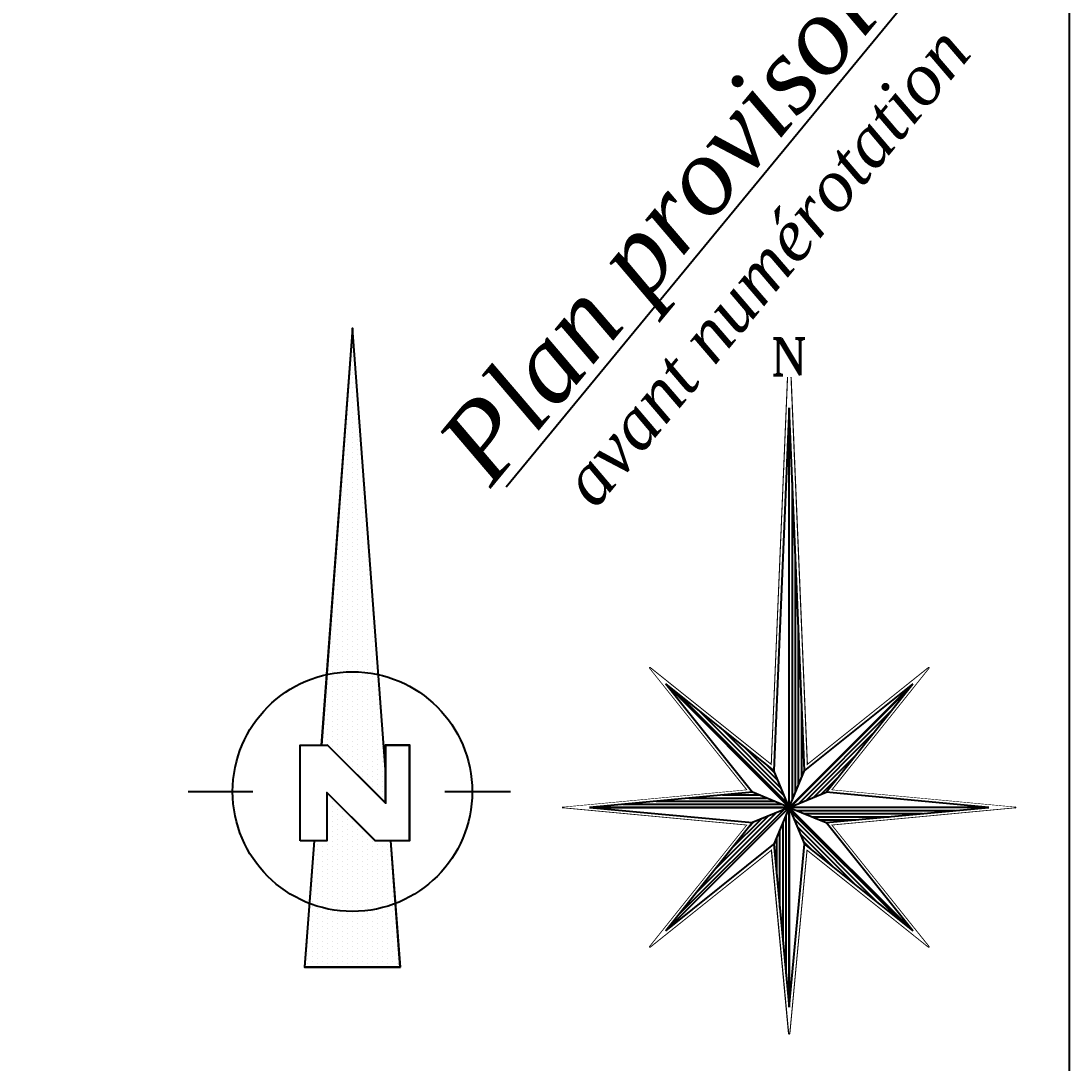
# Model space of a CAD drawing. Header units: millimetres. Extents: x -1573 to 210, y -360 to 557.
# Drawn here: x -501.5 to -396.5, y 135.5 to 239.8 of the extents above; entities that cross this region are included whole.
import ezdxf
from ezdxf.enums import TextEntityAlignment as Align

# ---------------------------------------------------------------- set-up
doc = ezdxf.new("R2010")
doc.units = ezdxf.units.MM
doc.header["$LTSCALE"] = 2
doc.set_wipeout_variables(frame=1)
for name, color, linetype in [('Nord', 7, 'Continuous'), ('Titre', 7, 'Continuous'), ('Wipeout', 255, 'Continuous')]:
    doc.layers.add(name, color=color, linetype=linetype)
doc.styles.add('CARTOUCHE', font='timesi.ttf', dxfattribs={"height": 1})
doc.styles.add('T1', font='romant', dxfattribs={"height": 0.1})

# ---------------------------------------------------------------- blocks, each defined once
blk = doc.blocks.new('*X1')
at = {"color": 0}
for p, q in [((9.875, 11.331), (9.875, 13.698)), ((9.938, 10.666), (9.938, 13.849)), ((9.813, 11.997), (9.813, 13.547)), ((9.75, 12.663), (9.75, 13.396))]:
    blk.add_line(p, q, dxfattribs=at)
blk = doc.blocks.new('*X2')
at = {"color": 0}
for p, q in [((12.241, 11.713), (10.033, 13.92)), ((11.798, 12.067), (10.096, 13.769)), ((11.355, 12.421), (10.158, 13.618)), ((10.912, 12.776), (10.221, 13.468)), ((10.47, 13.13), (10.283, 13.317))]:
    blk.add_line(p, q, dxfattribs=at)
blk = doc.blocks.new('*X3')
at = {"color": 0}
for p, q in [((10.151, 13.938), (13.334, 13.938)), ((10.302, 13.875), (12.669, 13.875)), ((10.453, 13.812), (12.003, 13.812)), ((10.604, 13.75), (11.337, 13.75))]:
    blk.add_line(p, q, dxfattribs=at)
blk = doc.blocks.new('*X4')
at = {"color": 0}
for p, q in [((10.038, 14.016), (12.385, 16.362)), ((10.189, 14.078), (12.03, 15.919)), ((10.34, 14.141), (11.676, 15.477)), ((10.491, 14.203), (11.321, 15.034)), ((10.642, 14.266), (10.967, 14.591))]:
    blk.add_line(p, q, dxfattribs=at)
blk = doc.blocks.new('*X5')
at = {"color": 0}
for p, q in [((10.062, 14.151), (10.062, 20.518)), ((10.125, 14.302), (10.125, 19.035)), ((10.188, 14.453), (10.188, 17.553)), ((10.25, 14.604), (10.25, 16.071))]:
    blk.add_line(p, q, dxfattribs=at)
blk = doc.blocks.new('*X6')
at = {"color": 0}
for p, q in [((9.971, 14.071), (7.734, 16.308)), ((9.908, 14.222), (8.176, 15.954)), ((9.846, 14.373), (8.619, 15.599)), ((9.783, 14.524), (9.062, 15.245)), ((9.721, 14.675), (9.505, 14.891))]:
    blk.add_line(p, q, dxfattribs=at)
blk = doc.blocks.new('*X7')
at = {"color": 0}
for p, q in [((7.331, 14.125), (9.698, 14.125)), ((7.997, 14.187), (9.547, 14.187)), ((8.663, 14.25), (9.396, 14.25)), ((6.666, 14.062), (9.849, 14.062))]:
    blk.add_line(p, q, dxfattribs=at)
blk = doc.blocks.new('*X8')
at = {"color": 0}
for p, q in [((7.789, 11.855), (9.888, 13.953)), ((8.144, 12.298), (9.737, 13.891)), ((8.498, 12.741), (9.586, 13.828)), ((8.852, 13.183), (9.435, 13.766)), ((9.207, 13.626), (9.284, 13.703))]:
    blk.add_line(p, q, dxfattribs=at)
blk = doc.blocks.new('Nord2')
for p, q in [((-0.001, 7.999), (-0.307, 0.738)), ((-0.001, -4.001), (-0.001, 7.999)), ((0.306, 0.738), (-0.001, 7.999)), ((-2.475, 2.474), (-0.001, -0.001)), ((-0.001, -0.001), (-2.475, 2.474)), ((-0.307, 0.738), (-2.475, 2.474)), ((-2.475, 2.474), (-0.74, 0.305)), ((-0.001, -0.001), (2.474, 2.474)), ((2.474, 2.474), (0.306, 0.738)), ((0.738, 0.305), (2.474, 2.474)), ((-0.001, -0.001), (-0.307, 0.738)), ((-0.001, -0.001), (0.306, 0.738)), ((-0.001, -0.001), (0.191, 0.461)), ((-0.001, -0.001), (0.191, 0.461)), ((-0.001, -0.001), (0.191, 0.461)), ((-0.001, -0.001), (0.191, 0.461)), ((-0.001, -0.001), (0.191, 0.461)), ((-0.001, -0.001), (0.191, 0.461)), ((-0.74, 0.305), (-4.001, -0.001)), ((-0.001, -0.001), (-0.74, 0.305)), ((-0.001, -0.001), (0.738, 0.305)), ((3.999, -0.001), (0.738, 0.305)), ((-4.001, -0.001), (-0.001, -0.001)), ((-0.001, -0.001), (-4.001, -0.001)), ((-4.001, -0.001), (-0.74, -0.307)), ((-2.475, -2.476), (-0.001, -0.001)), ((-0.001, -0.001), (-2.475, -2.476)), ((-0.001, -0.001), (-0.74, -0.307)), ((-0.001, -0.001), (-0.307, -0.74)), ((-0.001, -0.001), (-0.001, -4.001)), ((-0.001, -0.001), (-0.001, -4.001)), ((-0.001, -0.001), (0.306, -0.74)), ((-0.001, -0.001), (0.738, -0.307)), ((2.474, -2.476), (-0.001, -0.001)), ((-0.001, -0.001), (2.474, -2.476)), ((-0.001, -4.001), (-0.001, -0.001)), ((-0.001, -0.001), (-0.001, -4.001)), ((3.999, -0.001), (-0.001, -0.001)), ((0.738, -0.307), (3.999, -0.001)), ((-0.74, -0.307), (-2.475, -2.476)), ((2.474, -2.476), (0.738, -0.307)), ((-2.475, -2.476), (-0.307, -0.74)), ((-0.307, -0.74), (-0.001, -4.001)), ((-0.001, -4.001), (0.306, -0.74)), ((0.306, -0.74), (2.474, -2.476))]:
    blk.add_line(p, q)
for name in ['*X5', '*X4', '*X6', '*X7', '*X8', '*X1', '*X2', '*X3']:
    blk.add_blockref(name, (-10.001, -14.001))
at = {"style": 'T1'}
blk.add_text('N', height=0.733, dxfattribs=at).set_placement((-0.001, 8.658), align=Align.CENTER)
blk = doc.blocks.new('*X10')
at = {"color": 0}
for p, q in [((17.1875, 5.625), (17.1875, 5.625)), ((17.8125, 5.625), (17.8125, 5.625)), ((18.4375, 5.625), (18.4375, 5.625)), ((19.0625, 5.625), (19.0625, 5.625)), ((19.6875, 5.625), (19.6875, 5.625)), ((20.3125, 5.625), (20.3125, 5.625)), ((20.9375, 5.625), (20.9375, 5.625)), ((21.5625, 5.625), (21.5625, 5.625)), ((6.5625, 4.375), (6.5625, 4.375)), ((7.1875, 4.375), (7.1875, 4.375)), ((7.8125, 4.375), (7.8125, 4.375)), ((8.4375, 4.375), (8.4375, 4.375)), ((8.75, 5), (8.75, 5)), ((9.0625, 4.375), (9.0625, 4.375)), ((9.375, 5), (9.375, 5)), ((9.6875, 4.375), (9.6875, 4.375)), ((10, 5), (10, 5)), ((10.3125, 4.375), (10.3125, 4.375)), ((10.625, 5), (10.625, 5)), ((10.9375, 4.375), (10.9375, 4.375)), ((11.25, 5), (11.25, 5)), ((11.5625, 4.375), (11.5625, 4.375)), ((11.875, 5), (11.875, 5)), ((12.1875, 4.375), (12.1875, 4.375)), ((12.5, 5), (12.5, 5)), ((12.8125, 4.375), (12.8125, 4.375)), ((13.125, 5), (13.125, 5)), ((13.4375, 4.375), (13.4375, 4.375)), ((13.75, 5), (13.75, 5)), ((14.0625, 4.375), (14.0625, 4.375)), ((14.375, 5), (14.375, 5)), ((14.6875, 4.375), (14.6875, 4.375)), ((15, 5), (15, 5)), ((15.3125, 4.375), (15.3125, 4.375)), ((15.625, 5), (15.625, 5)), ((15.9375, 4.375), (15.9375, 4.375)), ((16.25, 5), (16.25, 5)), ((16.5625, 4.375), (16.5625, 4.375)), ((16.875, 5), (16.875, 5)), ((17.1875, 4.375), (17.1875, 4.375)), ((17.5, 5), (17.5, 5)), ((17.8125, 4.375), (17.8125, 4.375)), ((18.125, 5), (18.125, 5)), ((18.4375, 4.375), (18.4375, 4.375)), ((18.75, 5), (18.75, 5)), ((19.0625, 4.375), (19.0625, 4.375)), ((19.375, 5), (19.375, 5)), ((19.6875, 4.375), (19.6875, 4.375)), ((20, 5), (20, 5)), ((20.3125, 4.375), (20.3125, 4.375)), ((20.625, 5), (20.625, 5)), ((20.9375, 4.375), (20.9375, 4.375)), ((21.25, 5), (21.25, 5)), ((21.5625, 4.375), (21.5625, 4.375)), ((21.875, 5), (21.875, 5)), ((-15.9375, 3.125), (-15.9375, 3.125)), ((-15.3125, 3.125), (-15.3125, 3.125)), ((-14.6875, 3.125), (-14.6875, 3.125)), ((-14.0625, 3.125), (-14.0625, 3.125)), ((-13.4375, 3.125), (-13.4375, 3.125)), ((-12.8125, 3.125), (-12.8125, 3.125)), ((-12.1875, 3.125), (-12.1875, 3.125)), ((-11.5625, 3.125), (-11.5625, 3.125)), ((-10.9375, 3.125), (-10.9375, 3.125)), ((-10.3125, 3.125), (-10.3125, 3.125)), ((-9.6875, 3.125), (-9.6875, 3.125)), ((-9.0625, 3.125), (-9.0625, 3.125)), ((-8.4375, 3.125), (-8.4375, 3.125)), ((-7.8125, 3.125), (-7.8125, 3.125)), ((-7.5, 3.75), (-7.5, 3.75)), ((-7.1875, 3.125), (-7.1875, 3.125)), ((-6.875, 3.75), (-6.875, 3.75)), ((-6.5625, 3.125), (-6.5625, 3.125)), ((-6.25, 3.75), (-6.25, 3.75)), ((-5.9375, 3.125), (-5.9375, 3.125)), ((-5.625, 3.75), (-5.625, 3.75)), ((-5.3125, 3.125), (-5.3125, 3.125)), ((-5, 3.75), (-5, 3.75)), ((-4.6875, 3.125), (-4.6875, 3.125)), ((-4.375, 3.75), (-4.375, 3.75)), ((-4.0625, 3.125), (-4.0625, 3.125)), ((-3.75, 3.75), (-3.75, 3.75)), ((-3.4375, 3.125), (-3.4375, 3.125)), ((-3.125, 3.75), (-3.125, 3.75)), ((-2.8125, 3.125), (-2.8125, 3.125)), ((-2.5, 3.75), (-2.5, 3.75)), ((-2.1875, 3.125), (-2.1875, 3.125)), ((-1.875, 3.75), (-1.875, 3.75)), ((-1.5625, 3.125), (-1.5625, 3.125)), ((-1.25, 3.75), (-1.25, 3.75)), ((-0.9375, 3.125), (-0.9375, 3.125)), ((-0.625, 3.75), (-0.625, 3.75)), ((-0.3125, 3.125), (-0.3125, 3.125)), ((0, 3.75), (0, 3.75)), ((0.3125, 3.125), (0.3125, 3.125)), ((0.625, 3.75), (0.625, 3.75)), ((6.25, 3.75), (6.25, 3.75)), ((6.5625, 3.125), (6.5625, 3.125)), ((6.875, 3.75), (6.875, 3.75)), ((7.1875, 3.125), (7.1875, 3.125)), ((7.5, 3.75), (7.5, 3.75)), ((7.8125, 3.125), (7.8125, 3.125)), ((8.125, 3.75), (8.125, 3.75)), ((8.4375, 3.125), (8.4375, 3.125)), ((8.75, 3.75), (8.75, 3.75)), ((9.0625, 3.125), (9.0625, 3.125)), ((9.375, 3.75), (9.375, 3.75)), ((9.6875, 3.125), (9.6875, 3.125)), ((10, 3.75), (10, 3.75)), ((10.3125, 3.125), (10.3125, 3.125)), ((10.625, 3.75), (10.625, 3.75)), ((10.9375, 3.125), (10.9375, 3.125)), ((11.25, 3.75), (11.25, 3.75)), ((11.5625, 3.125), (11.5625, 3.125)), ((11.875, 3.75), (11.875, 3.75)), ((12.1875, 3.125), (12.1875, 3.125)), ((12.5, 3.75), (12.5, 3.75)), ((12.8125, 3.125), (12.8125, 3.125)), ((13.125, 3.75), (13.125, 3.75)), ((13.4375, 3.125), (13.4375, 3.125)), ((13.75, 3.75), (13.75, 3.75)), ((14.0625, 3.125), (14.0625, 3.125)), ((14.375, 3.75), (14.375, 3.75)), ((14.6875, 3.125), (14.6875, 3.125)), ((15, 3.75), (15, 3.75)), ((15.3125, 3.125), (15.3125, 3.125)), ((15.625, 3.75), (15.625, 3.75)), ((15.9375, 3.125), (15.9375, 3.125)), ((16.25, 3.75), (16.25, 3.75)), ((16.5625, 3.125), (16.5625, 3.125)), ((16.875, 3.75), (16.875, 3.75)), ((17.1875, 3.125), (17.1875, 3.125)), ((17.5, 3.75), (17.5, 3.75)), ((17.8125, 3.125), (17.8125, 3.125)), ((18.125, 3.75), (18.125, 3.75)), ((18.4375, 3.125), (18.4375, 3.125)), ((18.75, 3.75), (18.75, 3.75)), ((19.0625, 3.125), (19.0625, 3.125)), ((19.375, 3.75), (19.375, 3.75)), ((19.6875, 3.125), (19.6875, 3.125)), ((20, 3.75), (20, 3.75)), ((20.3125, 3.125), (20.3125, 3.125)), ((20.625, 3.75), (20.625, 3.75)), ((20.9375, 3.125), (20.9375, 3.125)), ((21.25, 3.75), (21.25, 3.75)), ((21.5625, 3.125), (21.5625, 3.125)), ((21.875, 3.75), (21.875, 3.75)), ((-32.8125, 1.875), (-32.8125, 1.875)), ((-32.1875, 1.875), (-32.1875, 1.875)), ((-31.5625, 1.875), (-31.5625, 1.875)), ((-30.9375, 1.875), (-30.9375, 1.875)), ((-30.3125, 1.875), (-30.3125, 1.875)), ((-29.6875, 1.875), (-29.6875, 1.875)), ((-29.0625, 1.875), (-29.0625, 1.875)), ((-28.4375, 1.875), (-28.4375, 1.875)), ((-27.8125, 1.875), (-27.8125, 1.875)), ((-27.1875, 1.875), (-27.1875, 1.875)), ((-26.5625, 1.875), (-26.5625, 1.875)), ((-25.9375, 1.875), (-25.9375, 1.875)), ((-25.3125, 1.875), (-25.3125, 1.875)), ((-24.6875, 1.875), (-24.6875, 1.875)), ((-24.375, 2.5), (-24.375, 2.5)), ((-24.0625, 1.875), (-24.0625, 1.875)), ((-23.75, 2.5), (-23.75, 2.5)), ((-23.4375, 1.875), (-23.4375, 1.875)), ((-23.125, 2.5), (-23.125, 2.5)), ((-22.8125, 1.875), (-22.8125, 1.875)), ((-22.5, 2.5), (-22.5, 2.5)), ((-22.1875, 1.875), (-22.1875, 1.875)), ((-21.875, 2.5), (-21.875, 2.5)), ((-21.5625, 1.875), (-21.5625, 1.875)), ((-21.25, 2.5), (-21.25, 2.5)), ((-20.9375, 1.875), (-20.9375, 1.875)), ((-20.625, 2.5), (-20.625, 2.5)), ((-20.3125, 1.875), (-20.3125, 1.875)), ((-20, 2.5), (-20, 2.5)), ((-19.6875, 1.875), (-19.6875, 1.875)), ((-19.375, 2.5), (-19.375, 2.5)), ((-19.0625, 1.875), (-19.0625, 1.875)), ((-18.75, 2.5), (-18.75, 2.5)), ((-18.4375, 1.875), (-18.4375, 1.875)), ((-18.125, 2.5), (-18.125, 2.5)), ((-17.8125, 1.875), (-17.8125, 1.875)), ((-17.5, 2.5), (-17.5, 2.5)), ((-17.1875, 1.875), (-17.1875, 1.875)), ((-16.875, 2.5), (-16.875, 2.5)), ((-16.5625, 1.875), (-16.5625, 1.875)), ((-16.25, 2.5), (-16.25, 2.5)), ((-15.9375, 1.875), (-15.9375, 1.875)), ((-15.625, 2.5), (-15.625, 2.5)), ((-15.3125, 1.875), (-15.3125, 1.875)), ((-15, 2.5), (-15, 2.5)), ((-14.6875, 1.875), (-14.6875, 1.875)), ((-14.375, 2.5), (-14.375, 2.5)), ((-14.0625, 1.875), (-14.0625, 1.875)), ((-13.75, 2.5), (-13.75, 2.5)), ((-13.4375, 1.875), (-13.4375, 1.875)), ((-13.125, 2.5), (-13.125, 2.5)), ((-12.8125, 1.875), (-12.8125, 1.875)), ((-12.5, 2.5), (-12.5, 2.5)), ((-12.1875, 1.875), (-12.1875, 1.875)), ((-11.875, 2.5), (-11.875, 2.5)), ((-11.5625, 1.875), (-11.5625, 1.875)), ((-11.25, 2.5), (-11.25, 2.5)), ((-10.9375, 1.875), (-10.9375, 1.875)), ((-10.625, 2.5), (-10.625, 2.5)), ((-10.3125, 1.875), (-10.3125, 1.875)), ((-10, 2.5), (-10, 2.5)), ((-9.6875, 1.875), (-9.6875, 1.875)), ((-9.375, 2.5), (-9.375, 2.5)), ((-9.0625, 1.875), (-9.0625, 1.875)), ((-8.75, 2.5), (-8.75, 2.5)), ((-8.4375, 1.875), (-8.4375, 1.875)), ((-8.125, 2.5), (-8.125, 2.5)), ((-7.8125, 1.875), (-7.8125, 1.875)), ((-7.5, 2.5), (-7.5, 2.5)), ((-7.1875, 1.875), (-7.1875, 1.875)), ((-6.875, 2.5), (-6.875, 2.5)), ((-6.5625, 1.875), (-6.5625, 1.875)), ((-6.25, 2.5), (-6.25, 2.5)), ((-5.9375, 1.875), (-5.9375, 1.875)), ((-5.625, 2.5), (-5.625, 2.5)), ((-5.3125, 1.875), (-5.3125, 1.875)), ((-5, 2.5), (-5, 2.5)), ((-4.6875, 1.875), (-4.6875, 1.875)), ((-4.375, 2.5), (-4.375, 2.5)), ((-4.0625, 1.875), (-4.0625, 1.875)), ((-3.75, 2.5), (-3.75, 2.5)), ((-3.4375, 1.875), (-3.4375, 1.875)), ((-3.125, 2.5), (-3.125, 2.5)), ((-2.8125, 1.875), (-2.8125, 1.875)), ((-2.5, 2.5), (-2.5, 2.5)), ((-2.1875, 1.875), (-2.1875, 1.875)), ((-1.875, 2.5), (-1.875, 2.5)), ((-1.5625, 1.875), (-1.5625, 1.875)), ((-1.25, 2.5), (-1.25, 2.5)), ((-0.9375, 1.875), (-0.9375, 1.875)), ((-0.625, 2.5), (-0.625, 2.5)), ((5.3125, 1.875), (5.3125, 1.875)), ((5.9375, 1.875), (5.9375, 1.875)), ((6.25, 2.5), (6.25, 2.5)), ((6.5625, 1.875), (6.5625, 1.875)), ((6.875, 2.5), (6.875, 2.5)), ((7.1875, 1.875), (7.1875, 1.875)), ((7.5, 2.5), (7.5, 2.5)), ((7.8125, 1.875), (7.8125, 1.875)), ((8.125, 2.5), (8.125, 2.5)), ((8.4375, 1.875), (8.4375, 1.875)), ((8.75, 2.5), (8.75, 2.5)), ((9.0625, 1.875), (9.0625, 1.875)), ((9.375, 2.5), (9.375, 2.5)), ((9.6875, 1.875), (9.6875, 1.875)), ((10, 2.5), (10, 2.5)), ((10.3125, 1.875), (10.3125, 1.875)), ((10.625, 2.5), (10.625, 2.5)), ((10.9375, 1.875), (10.9375, 1.875)), ((11.25, 2.5), (11.25, 2.5)), ((11.5625, 1.875), (11.5625, 1.875)), ((11.875, 2.5), (11.875, 2.5)), ((12.1875, 1.875), (12.1875, 1.875)), ((12.5, 2.5), (12.5, 2.5)), ((12.8125, 1.875), (12.8125, 1.875)), ((13.125, 2.5), (13.125, 2.5)), ((13.4375, 1.875), (13.4375, 1.875)), ((13.75, 2.5), (13.75, 2.5)), ((14.0625, 1.875), (14.0625, 1.875)), ((14.375, 2.5), (14.375, 2.5)), ((14.6875, 1.875), (14.6875, 1.875)), ((15, 2.5), (15, 2.5)), ((15.3125, 1.875), (15.3125, 1.875)), ((15.625, 2.5), (15.625, 2.5)), ((15.9375, 1.875), (15.9375, 1.875)), ((16.25, 2.5), (16.25, 2.5)), ((16.5625, 1.875), (16.5625, 1.875)), ((16.875, 2.5), (16.875, 2.5)), ((17.1875, 1.875), (17.1875, 1.875)), ((17.5, 2.5), (17.5, 2.5)), ((17.8125, 1.875), (17.8125, 1.875)), ((18.125, 2.5), (18.125, 2.5)), ((18.4375, 1.875), (18.4375, 1.875)), ((18.75, 2.5), (18.75, 2.5)), ((19.0625, 1.875), (19.0625, 1.875)), ((19.375, 2.5), (19.375, 2.5)), ((19.6875, 1.875), (19.6875, 1.875)), ((20, 2.5), (20, 2.5)), ((20.3125, 1.875), (20.3125, 1.875)), ((20.625, 2.5), (20.625, 2.5)), ((20.9375, 1.875), (20.9375, 1.875)), ((21.25, 2.5), (21.25, 2.5)), ((21.5625, 1.875), (21.5625, 1.875)), ((21.875, 2.5), (21.875, 2.5)), ((-57.5, 0), (-57.5, 0)), ((-56.875, 0), (-56.875, 0)), ((-56.25, 0), (-56.25, 0)), ((-55.625, 0), (-55.625, 0)), ((-55, 0), (-55, 0)), ((-54.375, 0), (-54.375, 0)), ((-53.75, 0), (-53.75, 0)), ((-53.125, 0), (-53.125, 0)), ((-52.5, 0), (-52.5, 0)), ((-51.875, 0), (-51.875, 0)), ((-51.25, 0), (-51.25, 0)), ((-50.625, 0), (-50.625, 0)), ((-50, 0), (-50, 0)), ((-49.6875, 0.625), (-49.6875, 0.625)), ((-49.375, 0), (-49.375, 0)), ((-49.0625, 0.625), (-49.0625, 0.625)), ((-48.75, 0), (-48.75, 0)), ((-48.4375, 0.625), (-48.4375, 0.625)), ((-48.125, 0), (-48.125, 0)), ((-47.8125, 0.625), (-47.8125, 0.625)), ((-47.5, 0), (-47.5, 0)), ((-47.1875, 0.625), (-47.1875, 0.625)), ((-46.875, 0), (-46.875, 0)), ((-46.5625, 0.625), (-46.5625, 0.625)), ((-46.25, 0), (-46.25, 0)), ((-45.9375, 0.625), (-45.9375, 0.625)), ((-45.625, 0), (-45.625, 0)), ((-45.3125, 0.625), (-45.3125, 0.625)), ((-45, 0), (-45, 0)), ((-44.6875, 0.625), (-44.6875, 0.625)), ((-44.375, 0), (-44.375, 0)), ((-44.0625, 0.625), (-44.0625, 0.625)), ((-43.75, 0), (-43.75, 0)), ((-43.4375, 0.625), (-43.4375, 0.625)), ((-43.125, 0), (-43.125, 0)), ((-42.8125, 0.625), (-42.8125, 0.625)), ((-42.5, 0), (-42.5, 0)), ((-42.1875, 0.625), (-42.1875, 0.625)), ((-41.875, 0), (-41.875, 0)), ((-41.5625, 0.625), (-41.5625, 0.625)), ((-41.25, 1.25), (-41.25, 1.25)), ((-41.25, 0), (-41.25, 0)), ((-40.9375, 0.625), (-40.9375, 0.625)), ((-40.625, 1.25), (-40.625, 1.25)), ((-40.625, 0), (-40.625, 0)), ((-40.3125, 0.625), (-40.3125, 0.625)), ((-40, 1.25), (-40, 1.25)), ((-40, 0), (-40, 0)), ((-39.6875, 0.625), (-39.6875, 0.625)), ((-39.375, 1.25), (-39.375, 1.25)), ((-39.375, 0), (-39.375, 0)), ((-39.0625, 0.625), (-39.0625, 0.625)), ((-38.75, 1.25), (-38.75, 1.25)), ((-38.75, 0), (-38.75, 0)), ((-38.4375, 0.625), (-38.4375, 0.625)), ((-38.125, 1.25), (-38.125, 1.25)), ((-38.125, 0), (-38.125, 0)), ((-37.8125, 0.625), (-37.8125, 0.625)), ((-37.5, 1.25), (-37.5, 1.25)), ((-37.5, 0), (-37.5, 0)), ((-37.1875, 0.625), (-37.1875, 0.625)), ((-36.875, 1.25), (-36.875, 1.25)), ((-36.875, 0), (-36.875, 0)), ((-36.5625, 0.625), (-36.5625, 0.625)), ((-36.25, 1.25), (-36.25, 1.25)), ((-36.25, 0), (-36.25, 0)), ((-35.9375, 0.625), (-35.9375, 0.625)), ((-35.625, 1.25), (-35.625, 1.25)), ((-35.625, 0), (-35.625, 0)), ((-35.3125, 0.625), (-35.3125, 0.625)), ((-35, 1.25), (-35, 1.25)), ((-35, 0), (-35, 0)), ((-34.6875, 0.625), (-34.6875, 0.625)), ((-34.375, 1.25), (-34.375, 1.25)), ((-34.375, 0), (-34.375, 0)), ((-34.0625, 0.625), (-34.0625, 0.625)), ((-33.75, 1.25), (-33.75, 1.25)), ((-33.75, 0), (-33.75, 0)), ((-33.4375, 0.625), (-33.4375, 0.625)), ((-33.125, 1.25), (-33.125, 1.25)), ((-33.125, 0), (-33.125, 0)), ((-32.8125, 0.625), (-32.8125, 0.625)), ((-32.5, 1.25), (-32.5, 1.25)), ((-32.5, 0), (-32.5, 0)), ((-32.1875, 0.625), (-32.1875, 0.625)), ((-31.875, 1.25), (-31.875, 1.25)), ((-31.875, 0), (-31.875, 0)), ((-31.5625, 0.625), (-31.5625, 0.625)), ((-31.25, 1.25), (-31.25, 1.25)), ((-31.25, 0), (-31.25, 0)), ((-30.9375, 0.625), (-30.9375, 0.625)), ((-30.625, 1.25), (-30.625, 1.25)), ((-30.625, 0), (-30.625, 0)), ((-30.3125, 0.625), (-30.3125, 0.625)), ((-30, 1.25), (-30, 1.25)), ((-30, 0), (-30, 0)), ((-29.6875, 0.625), (-29.6875, 0.625)), ((-29.375, 1.25), (-29.375, 1.25)), ((-29.375, 0), (-29.375, 0)), ((-29.0625, 0.625), (-29.0625, 0.625)), ((-28.75, 1.25), (-28.75, 1.25)), ((-28.75, 0), (-28.75, 0)), ((-28.4375, 0.625), (-28.4375, 0.625)), ((-28.125, 1.25), (-28.125, 1.25)), ((-28.125, 0), (-28.125, 0)), ((-27.8125, 0.625), (-27.8125, 0.625)), ((-27.5, 1.25), (-27.5, 1.25)), ((-27.5, 0), (-27.5, 0)), ((-27.1875, 0.625), (-27.1875, 0.625)), ((-26.875, 1.25), (-26.875, 1.25)), ((-26.875, 0), (-26.875, 0)), ((-26.5625, 0.625), (-26.5625, 0.625)), ((-26.25, 1.25), (-26.25, 1.25)), ((-26.25, 0), (-26.25, 0)), ((-25.9375, 0.625), (-25.9375, 0.625)), ((-25.625, 1.25), (-25.625, 1.25)), ((-25.625, 0), (-25.625, 0)), ((-25.3125, 0.625), (-25.3125, 0.625)), ((-25, 1.25), (-25, 1.25)), ((-25, 0), (-25, 0)), ((-24.6875, 0.625), (-24.6875, 0.625)), ((-24.375, 1.25), (-24.375, 1.25)), ((-24.375, 0), (-24.375, 0)), ((-24.0625, 0.625), (-24.0625, 0.625)), ((-23.75, 1.25), (-23.75, 1.25)), ((-23.75, 0), (-23.75, 0)), ((-23.4375, 0.625), (-23.4375, 0.625)), ((-23.125, 1.25), (-23.125, 1.25)), ((-23.125, 0), (-23.125, 0)), ((-22.8125, 0.625), (-22.8125, 0.625)), ((-22.5, 1.25), (-22.5, 1.25)), ((-22.5, 0), (-22.5, 0)), ((-22.1875, 0.625), (-22.1875, 0.625)), ((-21.875, 1.25), (-21.875, 1.25)), ((-21.875, 0), (-21.875, 0)), ((-21.5625, 0.625), (-21.5625, 0.625)), ((-21.25, 1.25), (-21.25, 1.25)), ((-21.25, 0), (-21.25, 0)), ((-20.9375, 0.625), (-20.9375, 0.625)), ((-20.625, 1.25), (-20.625, 1.25)), ((-20.625, 0), (-20.625, 0)), ((-20.3125, 0.625), (-20.3125, 0.625)), ((-20, 1.25), (-20, 1.25)), ((-20, 0), (-20, 0)), ((-19.6875, 0.625), (-19.6875, 0.625)), ((-19.375, 1.25), (-19.375, 1.25)), ((-19.375, 0), (-19.375, 0)), ((-19.0625, 0.625), (-19.0625, 0.625)), ((-18.75, 1.25), (-18.75, 1.25)), ((-18.75, 0), (-18.75, 0)), ((-18.4375, 0.625), (-18.4375, 0.625)), ((-18.125, 1.25), (-18.125, 1.25)), ((-18.125, 0), (-18.125, 0)), ((-17.8125, 0.625), (-17.8125, 0.625)), ((-17.5, 1.25), (-17.5, 1.25)), ((-17.5, 0), (-17.5, 0)), ((-17.1875, 0.625), (-17.1875, 0.625)), ((-16.875, 1.25), (-16.875, 1.25)), ((-16.875, 0), (-16.875, 0)), ((-16.5625, 0.625), (-16.5625, 0.625)), ((-16.25, 1.25), (-16.25, 1.25)), ((-16.25, 0), (-16.25, 0)), ((-15.9375, 0.625), (-15.9375, 0.625)), ((-15.625, 1.25), (-15.625, 1.25)), ((-15.625, 0), (-15.625, 0)), ((-15.3125, 0.625), (-15.3125, 0.625)), ((-15, 1.25), (-15, 1.25)), ((-15, 0), (-15, 0)), ((-14.6875, 0.625), (-14.6875, 0.625)), ((-14.375, 1.25), (-14.375, 1.25)), ((-14.375, 0), (-14.375, 0)), ((-14.0625, 0.625), (-14.0625, 0.625)), ((-13.75, 1.25), (-13.75, 1.25)), ((-13.75, 0), (-13.75, 0)), ((-13.4375, 0.625), (-13.4375, 0.625)), ((-13.125, 1.25), (-13.125, 1.25)), ((-13.125, 0), (-13.125, 0)), ((-12.8125, 0.625), (-12.8125, 0.625)), ((-12.5, 1.25), (-12.5, 1.25)), ((-12.5, 0), (-12.5, 0)), ((-12.1875, 0.625), (-12.1875, 0.625)), ((-11.875, 1.25), (-11.875, 1.25)), ((-11.875, 0), (-11.875, 0)), ((-11.5625, 0.625), (-11.5625, 0.625)), ((-11.25, 1.25), (-11.25, 1.25)), ((-11.25, 0), (-11.25, 0)), ((-10.9375, 0.625), (-10.9375, 0.625)), ((-10.625, 1.25), (-10.625, 1.25)), ((-10.625, 0), (-10.625, 0)), ((-10.3125, 0.625), (-10.3125, 0.625)), ((-10, 1.25), (-10, 1.25)), ((-10, 0), (-10, 0)), ((-9.6875, 0.625), (-9.6875, 0.625)), ((-9.375, 1.25), (-9.375, 1.25)), ((-9.375, 0), (-9.375, 0)), ((-9.0625, 0.625), (-9.0625, 0.625)), ((-8.75, 1.25), (-8.75, 1.25)), ((-8.75, 0), (-8.75, 0)), ((-8.4375, 0.625), (-8.4375, 0.625)), ((-8.125, 1.25), (-8.125, 1.25)), ((-8.125, 0), (-8.125, 0)), ((-7.8125, 0.625), (-7.8125, 0.625)), ((-7.5, 1.25), (-7.5, 1.25)), ((-7.5, 0), (-7.5, 0)), ((-7.1875, 0.625), (-7.1875, 0.625)), ((-6.875, 1.25), (-6.875, 1.25)), ((-6.875, 0), (-6.875, 0)), ((-6.5625, 0.625), (-6.5625, 0.625)), ((-6.25, 1.25), (-6.25, 1.25)), ((-6.25, 0), (-6.25, 0)), ((-5.9375, 0.625), (-5.9375, 0.625)), ((-5.625, 1.25), (-5.625, 1.25)), ((-5.625, 0), (-5.625, 0)), ((-5.3125, 0.625), (-5.3125, 0.625)), ((-5, 1.25), (-5, 1.25)), ((-5, 0), (-5, 0)), ((-4.6875, 0.625), (-4.6875, 0.625)), ((-4.375, 1.25), (-4.375, 1.25)), ((-4.375, 0), (-4.375, 0)), ((-4.0625, 0.625), (-4.0625, 0.625)), ((-3.75, 1.25), (-3.75, 1.25)), ((-3.75, 0), (-3.75, 0)), ((-3.4375, 0.625), (-3.4375, 0.625)), ((-3.125, 1.25), (-3.125, 1.25)), ((-3.125, 0), (-3.125, 0)), ((-2.8125, 0.625), (-2.8125, 0.625)), ((-2.5, 1.25), (-2.5, 1.25)), ((-2.1875, 0.625), (-2.1875, 0.625)), ((-1.875, 1.25), (-1.875, 1.25)), ((3.75, 0), (3.75, 0)), ((4.0625, 0.625), (4.0625, 0.625)), ((4.375, 0), (4.375, 0)), ((4.6875, 0.625), (4.6875, 0.625)), ((5, 1.25), (5, 1.25)), ((5, 0), (5, 0)), ((5.3125, 0.625), (5.3125, 0.625)), ((5.625, 1.25), (5.625, 1.25)), ((5.625, 0), (5.625, 0)), ((5.9375, 0.625), (5.9375, 0.625)), ((6.25, 1.25), (6.25, 1.25)), ((6.25, 0), (6.25, 0)), ((6.5625, 0.625), (6.5625, 0.625)), ((6.875, 1.25), (6.875, 1.25)), ((6.875, 0), (6.875, 0)), ((7.1875, 0.625), (7.1875, 0.625)), ((7.5, 1.25), (7.5, 1.25)), ((7.5, 0), (7.5, 0)), ((7.8125, 0.625), (7.8125, 0.625)), ((8.125, 1.25), (8.125, 1.25)), ((8.125, 0), (8.125, 0)), ((8.4375, 0.625), (8.4375, 0.625)), ((8.75, 1.25), (8.75, 1.25)), ((8.75, 0), (8.75, 0)), ((9.0625, 0.625), (9.0625, 0.625)), ((9.375, 1.25), (9.375, 1.25)), ((9.375, 0), (9.375, 0)), ((9.6875, 0.625), (9.6875, 0.625)), ((10, 1.25), (10, 1.25)), ((10, 0), (10, 0)), ((10.3125, 0.625), (10.3125, 0.625)), ((10.625, 1.25), (10.625, 1.25)), ((10.625, 0), (10.625, 0)), ((10.9375, 0.625), (10.9375, 0.625)), ((11.25, 1.25), (11.25, 1.25)), ((11.25, 0), (11.25, 0)), ((11.5625, 0.625), (11.5625, 0.625)), ((11.875, 1.25), (11.875, 1.25)), ((11.875, 0), (11.875, 0)), ((12.1875, 0.625), (12.1875, 0.625)), ((12.5, 1.25), (12.5, 1.25)), ((12.5, 0), (12.5, 0)), ((12.8125, 0.625), (12.8125, 0.625)), ((13.125, 1.25), (13.125, 1.25)), ((13.125, 0), (13.125, 0)), ((13.4375, 0.625), (13.4375, 0.625)), ((13.75, 1.25), (13.75, 1.25)), ((13.75, 0), (13.75, 0)), ((14.0625, 0.625), (14.0625, 0.625)), ((14.375, 1.25), (14.375, 1.25)), ((14.375, 0), (14.375, 0)), ((14.6875, 0.625), (14.6875, 0.625)), ((15, 1.25), (15, 1.25)), ((15, 0), (15, 0)), ((15.3125, 0.625), (15.3125, 0.625)), ((15.625, 1.25), (15.625, 1.25)), ((15.625, 0), (15.625, 0)), ((15.9375, 0.625), (15.9375, 0.625)), ((16.25, 1.25), (16.25, 1.25)), ((16.25, 0), (16.25, 0)), ((16.5625, 0.625), (16.5625, 0.625)), ((16.875, 1.25), (16.875, 1.25)), ((16.875, 0), (16.875, 0)), ((17.1875, 0.625), (17.1875, 0.625)), ((17.5, 1.25), (17.5, 1.25)), ((17.5, 0), (17.5, 0)), ((17.8125, 0.625), (17.8125, 0.625)), ((18.125, 1.25), (18.125, 1.25)), ((18.125, 0), (18.125, 0)), ((18.4375, 0.625), (18.4375, 0.625)), ((18.75, 1.25), (18.75, 1.25)), ((18.75, 0), (18.75, 0)), ((19.0625, 0.625), (19.0625, 0.625)), ((19.375, 1.25), (19.375, 1.25)), ((19.375, 0), (19.375, 0)), ((19.6875, 0.625), (19.6875, 0.625)), ((20, 1.25), (20, 1.25)), ((20, 0), (20, 0)), ((20.3125, 0.625), (20.3125, 0.625)), ((20.625, 1.25), (20.625, 1.25)), ((20.625, 0), (20.625, 0)), ((20.9375, 0.625), (20.9375, 0.625)), ((21.25, 1.25), (21.25, 1.25)), ((21.25, 0), (21.25, 0)), ((21.5625, 0.625), (21.5625, 0.625)), ((21.875, 1.25), (21.875, 1.25)), ((21.875, 0), (21.875, 0)), ((-49.6875, -0.625), (-49.6875, -0.625)), ((-49.0625, -0.625), (-49.0625, -0.625)), ((-48.4375, -0.625), (-48.4375, -0.625)), ((-47.8125, -0.625), (-47.8125, -0.625)), ((-47.1875, -0.625), (-47.1875, -0.625)), ((-46.5625, -0.625), (-46.5625, -0.625)), ((-45.9375, -0.625), (-45.9375, -0.625)), ((-45.3125, -0.625), (-45.3125, -0.625)), ((-44.6875, -0.625), (-44.6875, -0.625)), ((-44.0625, -0.625), (-44.0625, -0.625)), ((-43.4375, -0.625), (-43.4375, -0.625)), ((-42.8125, -0.625), (-42.8125, -0.625)), ((-42.1875, -0.625), (-42.1875, -0.625)), ((-41.5625, -0.625), (-41.5625, -0.625)), ((-41.25, -1.25), (-41.25, -1.25)), ((-40.9375, -0.625), (-40.9375, -0.625)), ((-40.625, -1.25), (-40.625, -1.25)), ((-40.3125, -0.625), (-40.3125, -0.625)), ((-40, -1.25), (-40, -1.25)), ((-39.6875, -0.625), (-39.6875, -0.625)), ((-39.375, -1.25), (-39.375, -1.25)), ((-39.0625, -0.625), (-39.0625, -0.625)), ((-38.75, -1.25), (-38.75, -1.25)), ((-38.4375, -0.625), (-38.4375, -0.625)), ((-38.125, -1.25), (-38.125, -1.25)), ((-37.8125, -0.625), (-37.8125, -0.625)), ((-37.5, -1.25), (-37.5, -1.25)), ((-37.1875, -0.625), (-37.1875, -0.625)), ((-36.875, -1.25), (-36.875, -1.25)), ((-36.5625, -0.625), (-36.5625, -0.625)), ((-36.25, -1.25), (-36.25, -1.25)), ((-35.9375, -0.625), (-35.9375, -0.625)), ((-35.625, -1.25), (-35.625, -1.25)), ((-35.3125, -0.625), (-35.3125, -0.625)), ((-35, -1.25), (-35, -1.25)), ((-34.6875, -0.625), (-34.6875, -0.625)), ((-34.375, -1.25), (-34.375, -1.25)), ((-34.0625, -0.625), (-34.0625, -0.625)), ((-33.75, -1.25), (-33.75, -1.25)), ((-33.4375, -0.625), (-33.4375, -0.625)), ((-33.125, -1.25), (-33.125, -1.25)), ((-32.8125, -0.625), (-32.8125, -0.625)), ((-32.5, -1.25), (-32.5, -1.25)), ((-32.1875, -0.625), (-32.1875, -0.625)), ((-31.875, -1.25), (-31.875, -1.25)), ((-31.5625, -0.625), (-31.5625, -0.625)), ((-31.25, -1.25), (-31.25, -1.25)), ((-30.9375, -0.625), (-30.9375, -0.625)), ((-30.625, -1.25), (-30.625, -1.25)), ((-30.3125, -0.625), (-30.3125, -0.625)), ((-30, -1.25), (-30, -1.25)), ((-29.6875, -0.625), (-29.6875, -0.625)), ((-29.375, -1.25), (-29.375, -1.25)), ((-29.0625, -0.625), (-29.0625, -0.625)), ((-28.75, -1.25), (-28.75, -1.25)), ((-28.4375, -0.625), (-28.4375, -0.625)), ((-28.125, -1.25), (-28.125, -1.25)), ((-27.8125, -0.625), (-27.8125, -0.625)), ((-27.5, -1.25), (-27.5, -1.25)), ((-27.1875, -0.625), (-27.1875, -0.625)), ((-26.875, -1.25), (-26.875, -1.25)), ((-26.5625, -0.625), (-26.5625, -0.625)), ((-26.25, -1.25), (-26.25, -1.25)), ((-25.9375, -0.625), (-25.9375, -0.625)), ((-25.625, -1.25), (-25.625, -1.25)), ((-25.3125, -0.625), (-25.3125, -0.625)), ((-25, -1.25), (-25, -1.25)), ((-24.6875, -0.625), (-24.6875, -0.625)), ((-24.375, -1.25), (-24.375, -1.25)), ((-24.0625, -0.625), (-24.0625, -0.625)), ((-23.75, -1.25), (-23.75, -1.25)), ((-23.4375, -0.625), (-23.4375, -0.625)), ((-23.125, -1.25), (-23.125, -1.25)), ((-22.8125, -0.625), (-22.8125, -0.625)), ((-22.5, -1.25), (-22.5, -1.25)), ((-22.1875, -0.625), (-22.1875, -0.625)), ((-21.875, -1.25), (-21.875, -1.25)), ((-21.5625, -0.625), (-21.5625, -0.625)), ((-21.25, -1.25), (-21.25, -1.25)), ((-20.9375, -0.625), (-20.9375, -0.625)), ((-20.625, -1.25), (-20.625, -1.25)), ((-20.3125, -0.625), (-20.3125, -0.625)), ((-20, -1.25), (-20, -1.25)), ((-19.6875, -0.625), (-19.6875, -0.625)), ((-19.375, -1.25), (-19.375, -1.25)), ((-19.0625, -0.625), (-19.0625, -0.625)), ((-18.75, -1.25), (-18.75, -1.25)), ((-18.4375, -0.625), (-18.4375, -0.625)), ((-18.125, -1.25), (-18.125, -1.25)), ((-17.8125, -0.625), (-17.8125, -0.625)), ((-17.5, -1.25), (-17.5, -1.25)), ((-17.1875, -0.625), (-17.1875, -0.625)), ((-16.875, -1.25), (-16.875, -1.25)), ((-16.5625, -0.625), (-16.5625, -0.625)), ((-16.25, -1.25), (-16.25, -1.25)), ((-15.9375, -0.625), (-15.9375, -0.625)), ((-15.625, -1.25), (-15.625, -1.25)), ((-15.3125, -0.625), (-15.3125, -0.625)), ((-15, -1.25), (-15, -1.25)), ((-14.6875, -0.625), (-14.6875, -0.625)), ((-14.375, -1.25), (-14.375, -1.25)), ((-14.0625, -0.625), (-14.0625, -0.625)), ((-13.75, -1.25), (-13.75, -1.25)), ((-13.4375, -0.625), (-13.4375, -0.625)), ((-13.125, -1.25), (-13.125, -1.25)), ((-12.8125, -0.625), (-12.8125, -0.625)), ((-12.5, -1.25), (-12.5, -1.25)), ((-12.1875, -0.625), (-12.1875, -0.625)), ((-11.875, -1.25), (-11.875, -1.25)), ((-11.5625, -0.625), (-11.5625, -0.625)), ((-11.25, -1.25), (-11.25, -1.25)), ((-10.9375, -0.625), (-10.9375, -0.625)), ((-10.625, -1.25), (-10.625, -1.25)), ((-10.3125, -0.625), (-10.3125, -0.625)), ((-10, -1.25), (-10, -1.25)), ((-9.6875, -0.625), (-9.6875, -0.625)), ((-9.375, -1.25), (-9.375, -1.25)), ((-9.0625, -0.625), (-9.0625, -0.625)), ((-8.75, -1.25), (-8.75, -1.25)), ((-8.4375, -0.625), (-8.4375, -0.625)), ((-8.125, -1.25), (-8.125, -1.25)), ((-7.8125, -0.625), (-7.8125, -0.625)), ((-7.5, -1.25), (-7.5, -1.25)), ((-7.1875, -0.625), (-7.1875, -0.625)), ((-6.875, -1.25), (-6.875, -1.25)), ((-6.5625, -0.625), (-6.5625, -0.625)), ((-6.25, -1.25), (-6.25, -1.25)), ((-5.9375, -0.625), (-5.9375, -0.625)), ((-5.625, -1.25), (-5.625, -1.25)), ((-5.3125, -0.625), (-5.3125, -0.625)), ((-5, -1.25), (-5, -1.25)), ((-4.6875, -0.625), (-4.6875, -0.625)), ((-4.375, -1.25), (-4.375, -1.25)), ((-4.0625, -0.625), (-4.0625, -0.625)), ((-3.4375, -0.625), (-3.4375, -0.625)), ((2.5, -1.25), (2.5, -1.25)), ((2.8125, -0.625), (2.8125, -0.625)), ((3.125, -1.25), (3.125, -1.25)), ((3.4375, -0.625), (3.4375, -0.625)), ((3.75, -1.25), (3.75, -1.25)), ((4.0625, -0.625), (4.0625, -0.625)), ((4.375, -1.25), (4.375, -1.25)), ((4.6875, -0.625), (4.6875, -0.625)), ((5, -1.25), (5, -1.25)), ((5.3125, -0.625), (5.3125, -0.625)), ((5.625, -1.25), (5.625, -1.25)), ((5.9375, -0.625), (5.9375, -0.625)), ((6.25, -1.25), (6.25, -1.25)), ((6.5625, -0.625), (6.5625, -0.625)), ((6.875, -1.25), (6.875, -1.25)), ((7.1875, -0.625), (7.1875, -0.625)), ((7.5, -1.25), (7.5, -1.25)), ((7.8125, -0.625), (7.8125, -0.625)), ((8.125, -1.25), (8.125, -1.25)), ((8.4375, -0.625), (8.4375, -0.625)), ((8.75, -1.25), (8.75, -1.25)), ((9.0625, -0.625), (9.0625, -0.625)), ((9.375, -1.25), (9.375, -1.25)), ((9.6875, -0.625), (9.6875, -0.625)), ((10, -1.25), (10, -1.25)), ((10.3125, -0.625), (10.3125, -0.625)), ((10.625, -1.25), (10.625, -1.25)), ((10.9375, -0.625), (10.9375, -0.625)), ((11.25, -1.25), (11.25, -1.25)), ((11.5625, -0.625), (11.5625, -0.625)), ((11.875, -1.25), (11.875, -1.25)), ((12.1875, -0.625), (12.1875, -0.625)), ((12.5, -1.25), (12.5, -1.25)), ((12.8125, -0.625), (12.8125, -0.625)), ((13.125, -1.25), (13.125, -1.25)), ((13.4375, -0.625), (13.4375, -0.625)), ((13.75, -1.25), (13.75, -1.25)), ((14.0625, -0.625), (14.0625, -0.625)), ((14.375, -1.25), (14.375, -1.25)), ((14.6875, -0.625), (14.6875, -0.625)), ((15, -1.25), (15, -1.25)), ((15.3125, -0.625), (15.3125, -0.625)), ((15.625, -1.25), (15.625, -1.25)), ((15.9375, -0.625), (15.9375, -0.625)), ((16.25, -1.25), (16.25, -1.25)), ((16.5625, -0.625), (16.5625, -0.625)), ((16.875, -1.25), (16.875, -1.25)), ((17.1875, -0.625), (17.1875, -0.625)), ((17.5, -1.25), (17.5, -1.25)), ((17.8125, -0.625), (17.8125, -0.625)), ((18.125, -1.25), (18.125, -1.25)), ((18.4375, -0.625), (18.4375, -0.625)), ((18.75, -1.25), (18.75, -1.25)), ((19.0625, -0.625), (19.0625, -0.625)), ((19.375, -1.25), (19.375, -1.25)), ((19.6875, -0.625), (19.6875, -0.625)), ((20, -1.25), (20, -1.25)), ((20.3125, -0.625), (20.3125, -0.625)), ((20.625, -1.25), (20.625, -1.25)), ((20.9375, -0.625), (20.9375, -0.625)), ((21.25, -1.25), (21.25, -1.25)), ((21.5625, -0.625), (21.5625, -0.625)), ((21.875, -1.25), (21.875, -1.25)), ((-32.8125, -1.875), (-32.8125, -1.875)), ((-32.1875, -1.875), (-32.1875, -1.875)), ((-31.5625, -1.875), (-31.5625, -1.875)), ((-30.9375, -1.875), (-30.9375, -1.875)), ((-30.3125, -1.875), (-30.3125, -1.875)), ((-29.6875, -1.875), (-29.6875, -1.875)), ((-29.0625, -1.875), (-29.0625, -1.875)), ((-28.4375, -1.875), (-28.4375, -1.875)), ((-27.8125, -1.875), (-27.8125, -1.875)), ((-27.1875, -1.875), (-27.1875, -1.875)), ((-26.5625, -1.875), (-26.5625, -1.875)), ((-25.9375, -1.875), (-25.9375, -1.875)), ((-25.3125, -1.875), (-25.3125, -1.875)), ((-24.6875, -1.875), (-24.6875, -1.875)), ((-24.375, -2.5), (-24.375, -2.5)), ((-24.0625, -1.875), (-24.0625, -1.875)), ((-23.75, -2.5), (-23.75, -2.5)), ((-23.4375, -1.875), (-23.4375, -1.875)), ((-23.125, -2.5), (-23.125, -2.5)), ((-22.8125, -1.875), (-22.8125, -1.875)), ((-22.5, -2.5), (-22.5, -2.5)), ((-22.1875, -1.875), (-22.1875, -1.875)), ((-21.875, -2.5), (-21.875, -2.5)), ((-21.5625, -1.875), (-21.5625, -1.875)), ((-21.25, -2.5), (-21.25, -2.5)), ((-20.9375, -1.875), (-20.9375, -1.875)), ((-20.625, -2.5), (-20.625, -2.5)), ((-20.3125, -1.875), (-20.3125, -1.875)), ((-20, -2.5), (-20, -2.5)), ((-19.6875, -1.875), (-19.6875, -1.875)), ((-19.375, -2.5), (-19.375, -2.5)), ((-19.0625, -1.875), (-19.0625, -1.875)), ((-18.75, -2.5), (-18.75, -2.5)), ((-18.4375, -1.875), (-18.4375, -1.875)), ((-18.125, -2.5), (-18.125, -2.5)), ((-17.8125, -1.875), (-17.8125, -1.875)), ((-17.5, -2.5), (-17.5, -2.5)), ((-17.1875, -1.875), (-17.1875, -1.875)), ((-16.875, -2.5), (-16.875, -2.5)), ((-16.5625, -1.875), (-16.5625, -1.875)), ((-16.25, -2.5), (-16.25, -2.5)), ((-15.9375, -1.875), (-15.9375, -1.875)), ((-15.625, -2.5), (-15.625, -2.5)), ((-15.3125, -1.875), (-15.3125, -1.875)), ((-15, -2.5), (-15, -2.5)), ((-14.6875, -1.875), (-14.6875, -1.875)), ((-14.375, -2.5), (-14.375, -2.5)), ((-14.0625, -1.875), (-14.0625, -1.875)), ((-13.75, -2.5), (-13.75, -2.5)), ((-13.4375, -1.875), (-13.4375, -1.875)), ((-13.125, -2.5), (-13.125, -2.5)), ((-12.8125, -1.875), (-12.8125, -1.875)), ((-12.5, -2.5), (-12.5, -2.5)), ((-12.1875, -1.875), (-12.1875, -1.875)), ((-11.875, -2.5), (-11.875, -2.5)), ((-11.5625, -1.875), (-11.5625, -1.875)), ((-11.25, -2.5), (-11.25, -2.5)), ((-10.9375, -1.875), (-10.9375, -1.875)), ((-10.625, -2.5), (-10.625, -2.5)), ((-10.3125, -1.875), (-10.3125, -1.875)), ((-10, -2.5), (-10, -2.5)), ((-9.6875, -1.875), (-9.6875, -1.875)), ((-9.375, -2.5), (-9.375, -2.5)), ((-9.0625, -1.875), (-9.0625, -1.875)), ((-8.75, -2.5), (-8.75, -2.5)), ((-8.4375, -1.875), (-8.4375, -1.875)), ((-8.125, -2.5), (-8.125, -2.5)), ((-7.8125, -1.875), (-7.8125, -1.875)), ((-7.5, -2.5), (-7.5, -2.5)), ((-7.1875, -1.875), (-7.1875, -1.875)), ((-6.875, -2.5), (-6.875, -2.5)), ((-6.5625, -1.875), (-6.5625, -1.875)), ((-6.25, -2.5), (-6.25, -2.5)), ((-5.9375, -1.875), (-5.9375, -1.875)), ((-5.625, -2.5), (-5.625, -2.5)), ((-5.3125, -1.875), (-5.3125, -1.875)), ((-4.6875, -1.875), (-4.6875, -1.875)), ((1.25, -2.5), (1.25, -2.5)), ((1.5625, -1.875), (1.5625, -1.875)), ((1.875, -2.5), (1.875, -2.5)), ((2.1875, -1.875), (2.1875, -1.875)), ((2.5, -2.5), (2.5, -2.5)), ((2.8125, -1.875), (2.8125, -1.875)), ((3.125, -2.5), (3.125, -2.5)), ((3.4375, -1.875), (3.4375, -1.875)), ((3.75, -2.5), (3.75, -2.5)), ((4.0625, -1.875), (4.0625, -1.875)), ((4.375, -2.5), (4.375, -2.5)), ((4.6875, -1.875), (4.6875, -1.875)), ((5, -2.5), (5, -2.5)), ((5.3125, -1.875), (5.3125, -1.875)), ((5.625, -2.5), (5.625, -2.5)), ((5.9375, -1.875), (5.9375, -1.875)), ((6.25, -2.5), (6.25, -2.5)), ((6.5625, -1.875), (6.5625, -1.875)), ((6.875, -2.5), (6.875, -2.5)), ((7.1875, -1.875), (7.1875, -1.875)), ((7.5, -2.5), (7.5, -2.5)), ((7.8125, -1.875), (7.8125, -1.875)), ((8.125, -2.5), (8.125, -2.5)), ((8.4375, -1.875), (8.4375, -1.875)), ((8.75, -2.5), (8.75, -2.5)), ((9.0625, -1.875), (9.0625, -1.875)), ((9.375, -2.5), (9.375, -2.5)), ((9.6875, -1.875), (9.6875, -1.875)), ((10, -2.5), (10, -2.5)), ((10.3125, -1.875), (10.3125, -1.875)), ((10.625, -2.5), (10.625, -2.5)), ((10.9375, -1.875), (10.9375, -1.875)), ((11.25, -2.5), (11.25, -2.5)), ((11.5625, -1.875), (11.5625, -1.875)), ((11.875, -2.5), (11.875, -2.5)), ((12.1875, -1.875), (12.1875, -1.875)), ((12.5, -2.5), (12.5, -2.5)), ((12.8125, -1.875), (12.8125, -1.875)), ((13.125, -2.5), (13.125, -2.5)), ((13.4375, -1.875), (13.4375, -1.875)), ((13.75, -2.5), (13.75, -2.5)), ((14.0625, -1.875), (14.0625, -1.875)), ((14.375, -2.5), (14.375, -2.5)), ((14.6875, -1.875), (14.6875, -1.875)), ((15, -2.5), (15, -2.5)), ((15.3125, -1.875), (15.3125, -1.875)), ((15.625, -2.5), (15.625, -2.5)), ((15.9375, -1.875), (15.9375, -1.875)), ((16.25, -2.5), (16.25, -2.5)), ((16.5625, -1.875), (16.5625, -1.875)), ((16.875, -2.5), (16.875, -2.5)), ((17.1875, -1.875), (17.1875, -1.875)), ((17.5, -2.5), (17.5, -2.5)), ((17.8125, -1.875), (17.8125, -1.875)), ((18.125, -2.5), (18.125, -2.5)), ((18.4375, -1.875), (18.4375, -1.875)), ((18.75, -2.5), (18.75, -2.5)), ((19.0625, -1.875), (19.0625, -1.875)), ((19.375, -2.5), (19.375, -2.5)), ((19.6875, -1.875), (19.6875, -1.875)), ((20, -2.5), (20, -2.5)), ((20.3125, -1.875), (20.3125, -1.875)), ((20.625, -2.5), (20.625, -2.5)), ((20.9375, -1.875), (20.9375, -1.875)), ((21.25, -2.5), (21.25, -2.5)), ((21.5625, -1.875), (21.5625, -1.875)), ((21.875, -2.5), (21.875, -2.5)), ((-15.9375, -3.125), (-15.9375, -3.125)), ((-15.3125, -3.125), (-15.3125, -3.125)), ((-14.6875, -3.125), (-14.6875, -3.125)), ((-14.0625, -3.125), (-14.0625, -3.125)), ((-13.4375, -3.125), (-13.4375, -3.125)), ((-12.8125, -3.125), (-12.8125, -3.125)), ((-12.1875, -3.125), (-12.1875, -3.125)), ((-11.5625, -3.125), (-11.5625, -3.125)), ((-10.9375, -3.125), (-10.9375, -3.125)), ((-10.3125, -3.125), (-10.3125, -3.125)), ((-9.6875, -3.125), (-9.6875, -3.125)), ((-9.0625, -3.125), (-9.0625, -3.125)), ((-8.4375, -3.125), (-8.4375, -3.125)), ((-7.8125, -3.125), (-7.8125, -3.125)), ((-7.5, -3.75), (-7.5, -3.75)), ((-7.1875, -3.125), (-7.1875, -3.125)), ((-6.875, -3.75), (-6.875, -3.75)), ((-6.5625, -3.125), (-6.5625, -3.125)), ((-6.25, -3.75), (-6.25, -3.75)), ((-5.9375, -3.125), (-5.9375, -3.125)), ((0.3125, -3.125), (0.3125, -3.125)), ((0.9375, -3.125), (0.9375, -3.125)), ((1.5625, -3.125), (1.5625, -3.125)), ((2.1875, -3.125), (2.1875, -3.125)), ((2.8125, -3.125), (2.8125, -3.125)), ((3.4375, -3.125), (3.4375, -3.125)), ((4.0625, -3.125), (4.0625, -3.125)), ((4.6875, -3.125), (4.6875, -3.125)), ((5.3125, -3.125), (5.3125, -3.125)), ((5.9375, -3.125), (5.9375, -3.125)), ((6.25, -3.75), (6.25, -3.75)), ((6.5625, -3.125), (6.5625, -3.125)), ((6.875, -3.75), (6.875, -3.75)), ((7.1875, -3.125), (7.1875, -3.125)), ((7.5, -3.75), (7.5, -3.75)), ((7.8125, -3.125), (7.8125, -3.125)), ((8.125, -3.75), (8.125, -3.75)), ((8.4375, -3.125), (8.4375, -3.125)), ((8.75, -3.75), (8.75, -3.75)), ((9.0625, -3.125), (9.0625, -3.125)), ((9.375, -3.75), (9.375, -3.75)), ((9.6875, -3.125), (9.6875, -3.125)), ((10, -3.75), (10, -3.75)), ((10.3125, -3.125), (10.3125, -3.125)), ((10.625, -3.75), (10.625, -3.75)), ((10.9375, -3.125), (10.9375, -3.125)), ((11.25, -3.75), (11.25, -3.75)), ((11.5625, -3.125), (11.5625, -3.125)), ((11.875, -3.75), (11.875, -3.75)), ((12.1875, -3.125), (12.1875, -3.125)), ((12.5, -3.75), (12.5, -3.75)), ((12.8125, -3.125), (12.8125, -3.125)), ((13.125, -3.75), (13.125, -3.75)), ((13.4375, -3.125), (13.4375, -3.125)), ((13.75, -3.75), (13.75, -3.75)), ((14.0625, -3.125), (14.0625, -3.125)), ((14.375, -3.75), (14.375, -3.75)), ((14.6875, -3.125), (14.6875, -3.125)), ((15, -3.75), (15, -3.75)), ((15.3125, -3.125), (15.3125, -3.125)), ((15.625, -3.75), (15.625, -3.75)), ((15.9375, -3.125), (15.9375, -3.125)), ((16.25, -3.75), (16.25, -3.75)), ((16.5625, -3.125), (16.5625, -3.125)), ((16.875, -3.75), (16.875, -3.75)), ((17.1875, -3.125), (17.1875, -3.125)), ((17.5, -3.75), (17.5, -3.75)), ((17.8125, -3.125), (17.8125, -3.125)), ((18.125, -3.75), (18.125, -3.75)), ((18.4375, -3.125), (18.4375, -3.125)), ((18.75, -3.75), (18.75, -3.75)), ((19.0625, -3.125), (19.0625, -3.125)), ((19.375, -3.75), (19.375, -3.75)), ((19.6875, -3.125), (19.6875, -3.125)), ((20, -3.75), (20, -3.75)), ((20.3125, -3.125), (20.3125, -3.125)), ((20.625, -3.75), (20.625, -3.75)), ((20.9375, -3.125), (20.9375, -3.125)), ((21.25, -3.75), (21.25, -3.75)), ((21.5625, -3.125), (21.5625, -3.125)), ((21.875, -3.75), (21.875, -3.75)), ((6.5625, -4.375), (6.5625, -4.375)), ((7.1875, -4.375), (7.1875, -4.375)), ((7.8125, -4.375), (7.8125, -4.375)), ((8.4375, -4.375), (8.4375, -4.375)), ((8.75, -5), (8.75, -5)), ((9.0625, -4.375), (9.0625, -4.375)), ((9.375, -5), (9.375, -5)), ((9.6875, -4.375), (9.6875, -4.375)), ((10, -5), (10, -5)), ((10.3125, -4.375), (10.3125, -4.375)), ((10.625, -5), (10.625, -5)), ((10.9375, -4.375), (10.9375, -4.375)), ((11.25, -5), (11.25, -5)), ((11.5625, -4.375), (11.5625, -4.375)), ((11.875, -5), (11.875, -5)), ((12.1875, -4.375), (12.1875, -4.375)), ((12.5, -5), (12.5, -5)), ((12.8125, -4.375), (12.8125, -4.375)), ((13.125, -5), (13.125, -5)), ((13.4375, -4.375), (13.4375, -4.375)), ((13.75, -5), (13.75, -5)), ((14.0625, -4.375), (14.0625, -4.375)), ((14.375, -5), (14.375, -5)), ((14.6875, -4.375), (14.6875, -4.375)), ((15, -5), (15, -5)), ((15.3125, -4.375), (15.3125, -4.375)), ((15.625, -5), (15.625, -5)), ((15.9375, -4.375), (15.9375, -4.375)), ((16.25, -5), (16.25, -5)), ((16.5625, -4.375), (16.5625, -4.375)), ((16.875, -5), (16.875, -5)), ((17.1875, -4.375), (17.1875, -4.375)), ((17.5, -5), (17.5, -5)), ((17.8125, -4.375), (17.8125, -4.375)), ((18.125, -5), (18.125, -5)), ((18.4375, -4.375), (18.4375, -4.375)), ((18.75, -5), (18.75, -5)), ((19.0625, -4.375), (19.0625, -4.375)), ((19.375, -5), (19.375, -5)), ((19.6875, -4.375), (19.6875, -4.375)), ((20, -5), (20, -5)), ((20.3125, -4.375), (20.3125, -4.375)), ((20.625, -5), (20.625, -5)), ((20.9375, -4.375), (20.9375, -4.375)), ((21.25, -5), (21.25, -5)), ((21.5625, -4.375), (21.5625, -4.375)), ((21.875, -5), (21.875, -5)), ((17.1875, -5.625), (17.1875, -5.625)), ((17.8125, -5.625), (17.8125, -5.625)), ((18.4375, -5.625), (18.4375, -5.625)), ((19.0625, -5.625), (19.0625, -5.625)), ((19.6875, -5.625), (19.6875, -5.625)), ((20.3125, -5.625), (20.3125, -5.625)), ((20.9375, -5.625), (20.9375, -5.625)), ((21.5625, -5.625), (21.5625, -5.625))]:
    blk.add_line(p, q, dxfattribs=at)
blk = doc.blocks.new('Nord')
for p, q in [((1.851, 0), (3.17, 0)), ((-3.291, 0), (-1.994, 0))]:
    blk.add_line(p, q)
for points in [[(0.663, 0.444), (0, 9.284), (-0.626, 0.932)], [(0.66, 0.444), (0.003, 9.284), (-0.623, 0.931)], [(-0.77, -0.988), (-0.96, -3.516), (0.96, -3.516)], [(-0.767, -0.989), (-0.96, -3.513), (0.96, -3.513)], [(0.957, -3.516), (0.767, -0.987)], [(0.96, -3.516), (0.77, -0.986)]]:
    blk.add_lwpolyline(points)
for points in [[(-1.049, -0.988), (-1.049, 0.932), (-0.501, 0.932), (0.663, -0.232), (0.663, 0.934), (1.143, 0.934), (1.143, -0.986), (0.457, -0.986), (-0.512, -0.017), (-0.512, -0.988)], [(-1.046, -0.985), (-1.046, 0.928), (-0.502, 0.928), (0.666, -0.232), (0.666, 0.93), (1.14, 0.93), (1.14, -0.983), (0.459, -0.983), (-0.516, -0.017), (-0.516, -0.985)]]:
    blk.add_lwpolyline(points, close=True)
blk.add_circle((0, 0), 2.4)
at = {"xscale": 0.16, "yscale": 0.16, "zscale": 0.16, "rotation": 270.0000000000001}
blk.add_blockref('*X10', (0, 0), dxfattribs=at)

msp = doc.modelspace()

# ---------------------------------------------------------------- linework, layer by layer
at = {"layer": 'Nord', "flags": 128}
msp.add_lwpolyline([(-424.391, 204.193), (-422.751, 165.279), (-410.532, 175.058), (-420.33, 162.816), (-401.836, 161.08), (-420.33, 159.344), (-410.532, 147.102), (-422.774, 156.9), (-424.51, 138.405), (-426.247, 156.9), (-438.489, 147.102), (-428.691, 159.344), (-447.185, 161.08), (-428.691, 162.816), (-438.489, 175.058), (-426.27, 165.279), (-424.629, 204.193)], dxfattribs=at)
at = {"layer": 'Titre', "color": 7}
msp.add_lwpolyline([(-606.483, 297), (-396.483, 297), (-396.483, 0), (-606.483, 0), (-606.483, 297)], dxfattribs=at)
at = {"layer": 'Titre', "color": 1, "flags": 128}
msp.add_lwpolyline([(-452.867, 193.172), (-409.239, 246.166)], dxfattribs=at)

# ---------------------------------------------------------------- block references
at = {"layer": 'Nord', "xscale": 5, "yscale": 5, "zscale": 5}
msp.add_blockref('Nord', (-468.275, 162.659), dxfattribs=at)

# ---------------------------------------------------------------- texts
at = {"layer": 'Titre', "color": 1, "style": 'CARTOUCHE'}
for s, height, p in [('Plan provisoire', 7.5, (-433.96, 222.028)), ('avant numérotation', 5, (-427.009, 215.374))]:
    msp.add_text(s, height=height, rotation=50.38083, dxfattribs=at).set_placement(p, align=Align.MIDDLE)

# ---------------------------------------------------------------- next in the draw order: wipeouts: each hides what was drawn before it
at = {"lineweight": 30}
msp.add_wipeout([(-426.617, 208.194), (-422.404, 208.194), (-422.404, 204.193), (-424.391, 204.193), (-422.751, 165.279), (-410.532, 175.058), (-420.33, 162.816), (-401.836, 161.08), (-420.33, 159.344), (-410.532, 147.102), (-422.774, 156.9), (-424.51, 138.405), (-426.247, 156.9), (-438.489, 147.102), (-428.691, 159.344), (-447.185, 161.08), (-428.691, 162.816), (-438.489, 175.058), (-426.27, 165.279), (-424.629, 204.193), (-426.617, 204.193)], dxfattribs=at).dxf.layer = 'Wipeout'

# ---------------------------------------------------------------- next in the draw order: block references
at = {"layer": 'Nord', "xscale": 5, "yscale": 5, "zscale": 5}
msp.add_blockref('Nord2', (-424.507, 161.085), dxfattribs=at)

doc.saveas('drawing.dxf')
